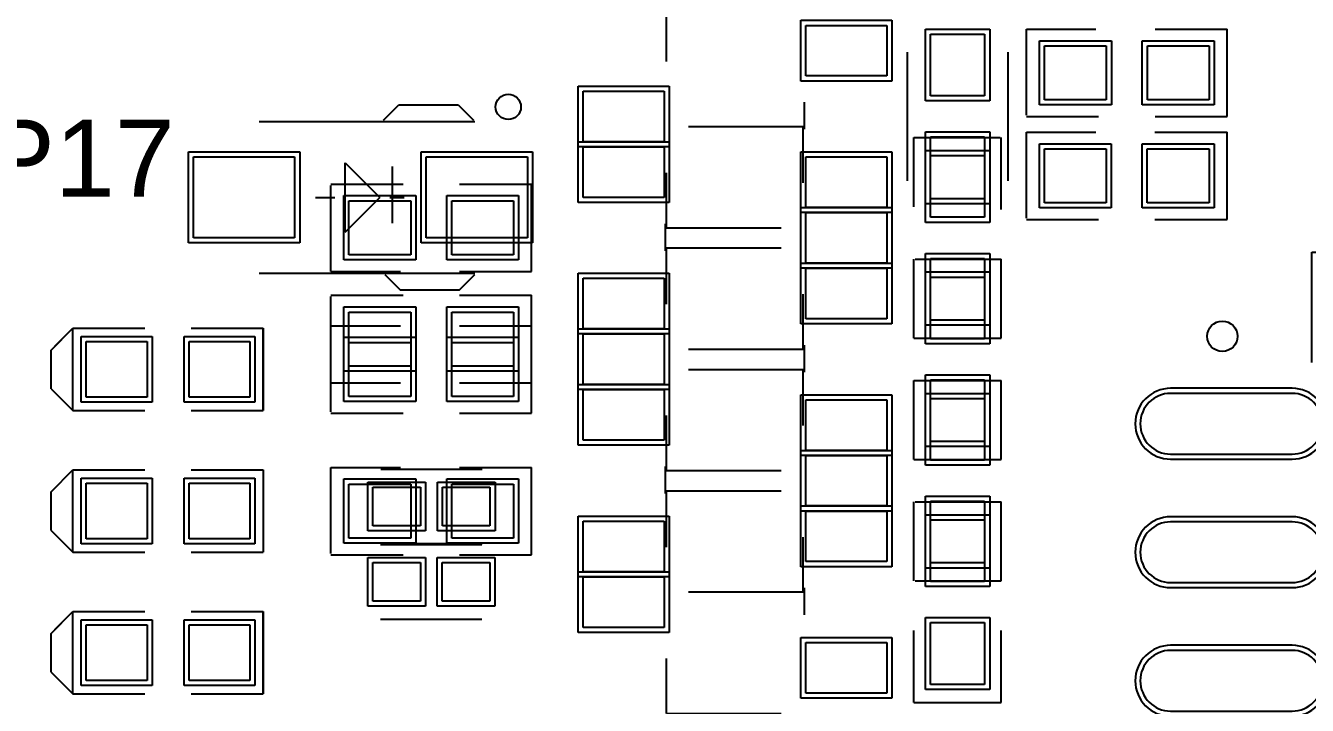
# Model space of a CAD drawing. Header units: inches. Extents: x -5 to 125, y -8 to 83.
# Drawn here: x 12.29 to 24.96, y 61.61 to 68.32 of the extents above; entities that cross this region are included whole.
import ezdxf

# ---------------------------------------------------------------- set-up
doc = ezdxf.new("R2010")
doc.units = ezdxf.units.IN
for name, color, linetype in [('Bottom Overlay', 54, 'Continuous'), ('Bottom Paste', 16, 'Continuous'), ('Bottom Solder', 6, 'Continuous'), ('Top Overlay', 2, 'Continuous'), ('Top Paste', 8, 'Continuous'), ('Top Solder', 216, 'Continuous')]:
    doc.layers.add(name, color=color, linetype=linetype)
doc.styles.add('Arial', font='', dxfattribs={"height": 0.2})
doc.styles.get('Arial').set_extended_font_data('Arial')

# ---------------------------------------------------------------- blocks, each defined once
blk = doc.blocks.new('SOT323_59')
at = {"layer": 'Top Overlay'}
for p, q in [((0.127, 0.686), (-0.14, 0.686)), ((-1.1, 0), (-1.1, 0.457)), ((1.1, 0), (1.1, 0.457)), ((-1.1, -0.675), (-1.1, 0)), ((1.1, -0.675), (1.1, 0)), ((-0.544, -0.675), (-1.1, -0.675)), ((1.1, -0.675), (0.557, -0.675))]:
    blk.add_line(p, q, dxfattribs=at)
at = {"layer": 'Top Paste'}
for p, q in [((-0.9, 0.7), (-0.9, 1.5)), ((-0.9, 1.5), (-0.4, 1.5)), ((-0.4, 1.5), (-0.4, 0.7)), ((0.4, 0.7), (0.4, 1.5)), ((0.4, 1.5), (0.9, 1.5)), ((0.9, 1.5), (0.9, 0.7)), ((-0.4, 0.7), (-0.9, 0.7)), ((0.9, 0.7), (0.4, 0.7)), ((-0.25, -1.5), (-0.25, -0.7)), ((-0.25, -0.7), (0.25, -0.7)), ((0.25, -0.7), (0.25, -1.5)), ((0.25, -1.5), (-0.25, -1.5))]:
    blk.add_line(p, q, dxfattribs=at)
at = {"layer": 'Top Solder'}
for p, q in [((-0.95, 0.65), (-0.95, 1.55)), ((-0.95, 1.55), (-0.35, 1.55)), ((-0.35, 1.55), (-0.35, 0.65)), ((0.35, 0.65), (0.35, 1.55)), ((0.35, 1.55), (0.95, 1.55)), ((0.95, 1.55), (0.95, 0.65)), ((-0.35, 0.65), (-0.95, 0.65)), ((0.95, 0.65), (0.35, 0.65)), ((-0.3, -1.55), (-0.3, -0.65)), ((-0.3, -0.65), (0.3, -0.65)), ((0.3, -0.65), (0.3, -1.55)), ((0.3, -1.55), (-0.3, -1.55))]:
    blk.add_line(p, q, dxfattribs=at)
blk = doc.blocks.new('SOP8_1_27_7_2_4__2_65_96')
at = {"layer": 'Top Overlay'}
for p, q in [((-2, 2.51), (-2, 3.6)), ((-2, 3.6), (-0.66, 3.6)), ((0.61, 3.6), (2, 3.6)), ((2, 2.51), (2, 3.6)), ((-2, -3.6), (-2, -2.501)), ((2, -3.6), (2, -2.483)), ((-2, -3.6), (2, -3.6))]:
    blk.add_line(p, q, dxfattribs=at)
blk.add_circle((-2.883, 2.769), 0.15, dxfattribs=at)
blk.add_arc((-0.025, 3.6), 0.635, 180, 0, dxfattribs=at)
at = {"layer": 'Top Paste'}
for p, q in [((-2.194, 2.205), (-3.394, 2.205)), ((3.394, 2.205), (2.194, 2.205)), ((-3.394, 1.605), (-2.194, 1.605)), ((2.194, 1.605), (3.394, 1.605)), ((-2.194, 0.935), (-3.394, 0.935)), ((3.394, 0.935), (2.194, 0.935)), ((-3.394, 0.335), (-2.194, 0.335)), ((2.194, 0.335), (3.394, 0.335)), ((-2.194, -0.335), (-3.394, -0.335)), ((3.394, -0.335), (2.194, -0.335)), ((-3.394, -0.935), (-2.194, -0.935)), ((2.194, -0.935), (3.394, -0.935)), ((-2.194, -1.605), (-3.394, -1.605)), ((3.394, -1.605), (2.194, -1.605)), ((-3.394, -2.205), (-2.194, -2.205)), ((2.194, -2.205), (3.394, -2.205))]:
    blk.add_line(p, q, dxfattribs=at)
for centre, start, end in [((-3.394, 1.905), 90, 270), ((-2.194, 1.905), 270, 90), ((2.194, 1.905), 90, 270), ((3.394, 1.905), 270, 90), ((-3.394, 0.635), 90, 270), ((-2.194, 0.635), 270, 90), ((2.194, 0.635), 90, 270), ((3.394, 0.635), 270, 90), ((-3.394, -0.635), 90, 270), ((-2.194, -0.635), 270, 90), ((2.194, -0.635), 90, 270), ((3.394, -0.635), 270, 90), ((-3.394, -1.905), 90, 270), ((-2.194, -1.905), 270, 90), ((2.194, -1.905), 90, 270), ((3.394, -1.905), 270, 90)]:
    blk.add_arc(centre, 0.3, start, end, dxfattribs=at)
at = {"layer": 'Top Solder'}
for p, q in [((-2.194, 2.255), (-3.394, 2.255)), ((3.394, 2.255), (2.194, 2.255)), ((-3.394, 1.555), (-2.194, 1.555)), ((2.194, 1.555), (3.394, 1.555)), ((-2.194, 0.985), (-3.394, 0.985)), ((3.394, 0.985), (2.194, 0.985)), ((-3.394, 0.285), (-2.194, 0.285)), ((2.194, 0.285), (3.394, 0.285)), ((-2.194, -0.285), (-3.394, -0.285)), ((3.394, -0.285), (2.194, -0.285)), ((-3.394, -0.985), (-2.194, -0.985)), ((2.194, -0.985), (3.394, -0.985)), ((-2.194, -1.555), (-3.394, -1.555)), ((3.394, -1.555), (2.194, -1.555)), ((-3.394, -2.255), (-2.194, -2.255)), ((2.194, -2.255), (3.394, -2.255))]:
    blk.add_line(p, q, dxfattribs=at)
for centre, start, end in [((-3.394, 1.905), 90, 270), ((-2.194, 1.905), 270, 90), ((2.194, 1.905), 90, 270), ((3.394, 1.905), 270, 90), ((-3.394, 0.635), 90, 270), ((-2.194, 0.635), 270, 90), ((2.194, 0.635), 90, 270), ((3.394, 0.635), 270, 90), ((-3.394, -0.635), 90, 270), ((-2.194, -0.635), 270, 90), ((2.194, -0.635), 90, 270), ((3.394, -0.635), 270, 90), ((-3.394, -1.905), 90, 270), ((-2.194, -1.905), 270, 90), ((2.194, -1.905), 90, 270), ((3.394, -1.905), 270, 90)]:
    blk.add_arc(centre, 0.35, start, end, dxfattribs=at)
blk = doc.blocks.new('0402R_B_161')
at = {"layer": 'Bottom Overlay'}
for p, q in [((-0.991, 0.432), (-0.991, -0.432)), ((-0.279, 0.432), (-0.991, 0.432)), ((0.991, 0.432), (0.305, 0.432)), ((0.991, 0.432), (0.991, -0.419)), ((-0.279, -0.432), (-0.991, -0.432)), ((0.991, -0.432), (0.279, -0.432))]:
    blk.add_line(p, q, dxfattribs=at)
at = {"layer": 'Bottom Paste'}
for p, q in [((-0.813, -0.267), (-0.813, 0.267)), ((-0.813, 0.267), (-0.203, 0.267)), ((-0.203, 0.267), (-0.203, -0.267)), ((0.203, -0.267), (0.203, 0.267)), ((0.203, 0.267), (0.813, 0.267)), ((0.813, 0.267), (0.813, -0.267)), ((-0.203, -0.267), (-0.813, -0.267)), ((0.813, -0.267), (0.203, -0.267))]:
    blk.add_line(p, q, dxfattribs=at)
at = {"layer": 'Bottom Solder'}
for p, q in [((-0.863, -0.317), (-0.863, 0.317)), ((-0.863, 0.317), (-0.153, 0.317)), ((-0.153, 0.317), (-0.153, -0.317)), ((0.153, -0.317), (0.153, 0.317)), ((0.153, 0.317), (0.863, 0.317)), ((0.863, 0.317), (0.863, -0.317)), ((-0.153, -0.317), (-0.863, -0.317)), ((0.863, -0.317), (0.153, -0.317))]:
    blk.add_line(p, q, dxfattribs=at)
blk = doc.blocks.new('0402R_B_162')
at = {"layer": 'Bottom Overlay'}
for p, q in [((-0.991, 0.432), (-0.991, -0.432)), ((-0.279, 0.432), (-0.991, 0.432)), ((0.991, 0.432), (0.305, 0.432)), ((0.991, 0.432), (0.991, -0.419)), ((-0.279, -0.432), (-0.991, -0.432)), ((0.991, -0.432), (0.279, -0.432))]:
    blk.add_line(p, q, dxfattribs=at)
at = {"layer": 'Bottom Paste'}
for p, q in [((-0.813, -0.267), (-0.813, 0.267)), ((-0.813, 0.267), (-0.203, 0.267)), ((-0.203, 0.267), (-0.203, -0.267)), ((0.203, -0.267), (0.203, 0.267)), ((0.203, 0.267), (0.813, 0.267)), ((0.813, 0.267), (0.813, -0.267)), ((-0.203, -0.267), (-0.813, -0.267)), ((0.813, -0.267), (0.203, -0.267))]:
    blk.add_line(p, q, dxfattribs=at)
at = {"layer": 'Bottom Solder'}
for p, q in [((-0.863, -0.317), (-0.863, 0.317)), ((-0.863, 0.317), (-0.153, 0.317)), ((-0.153, 0.317), (-0.153, -0.317)), ((0.153, -0.317), (0.153, 0.317)), ((0.153, 0.317), (0.863, 0.317)), ((0.863, 0.317), (0.863, -0.317)), ((-0.153, -0.317), (-0.863, -0.317)), ((0.863, -0.317), (0.153, -0.317))]:
    blk.add_line(p, q, dxfattribs=at)
blk = doc.blocks.new('0402R_B_163')
at = {"layer": 'Bottom Overlay'}
for p, q in [((-0.991, -0.432), (-0.991, 0.432)), ((-0.279, 0.432), (-0.991, 0.432)), ((0.991, 0.432), (0.305, 0.432)), ((0.991, -0.419), (0.991, 0.432)), ((-0.279, -0.432), (-0.991, -0.432)), ((0.991, -0.432), (0.279, -0.432))]:
    blk.add_line(p, q, dxfattribs=at)
at = {"layer": 'Bottom Paste'}
for p, q in [((-0.813, -0.267), (-0.813, 0.267)), ((-0.813, 0.267), (-0.203, 0.267)), ((-0.203, 0.267), (-0.203, -0.267)), ((0.203, -0.267), (0.203, 0.267)), ((0.203, 0.267), (0.813, 0.267)), ((0.813, 0.267), (0.813, -0.267)), ((-0.203, -0.267), (-0.813, -0.267)), ((0.813, -0.267), (0.203, -0.267))]:
    blk.add_line(p, q, dxfattribs=at)
at = {"layer": 'Bottom Solder'}
for p, q in [((-0.863, -0.317), (-0.863, 0.317)), ((-0.863, 0.317), (-0.153, 0.317)), ((-0.153, 0.317), (-0.153, -0.317)), ((0.153, -0.317), (0.153, 0.317)), ((0.153, 0.317), (0.863, 0.317)), ((0.863, 0.317), (0.863, -0.317)), ((-0.153, -0.317), (-0.863, -0.317)), ((0.863, -0.317), (0.153, -0.317))]:
    blk.add_line(p, q, dxfattribs=at)
blk = doc.blocks.new('0402R_B_164')
at = {"layer": 'Bottom Overlay'}
for p, q in [((-0.991, 0.432), (-0.991, -0.432)), ((-0.991, 0.432), (-0.279, 0.432)), ((0.305, 0.432), (0.991, 0.432)), ((0.991, 0.432), (0.991, -0.419)), ((-0.991, -0.432), (-0.279, -0.432)), ((0.279, -0.432), (0.991, -0.432))]:
    blk.add_line(p, q, dxfattribs=at)
at = {"layer": 'Bottom Paste'}
for p, q in [((-0.813, -0.267), (-0.813, 0.267)), ((-0.813, 0.267), (-0.203, 0.267)), ((-0.203, 0.267), (-0.203, -0.267)), ((0.203, -0.267), (0.203, 0.267)), ((0.203, 0.267), (0.813, 0.267)), ((0.813, 0.267), (0.813, -0.267)), ((-0.203, -0.267), (-0.813, -0.267)), ((0.813, -0.267), (0.203, -0.267))]:
    blk.add_line(p, q, dxfattribs=at)
at = {"layer": 'Bottom Solder'}
for p, q in [((-0.863, -0.317), (-0.863, 0.317)), ((-0.863, 0.317), (-0.153, 0.317)), ((-0.153, 0.317), (-0.153, -0.317)), ((0.153, -0.317), (0.153, 0.317)), ((0.153, 0.317), (0.863, 0.317)), ((0.863, 0.317), (0.863, -0.317)), ((-0.153, -0.317), (-0.863, -0.317)), ((0.863, -0.317), (0.153, -0.317))]:
    blk.add_line(p, q, dxfattribs=at)
blk = doc.blocks.new('0402R_165')
at = {"layer": 'Top Overlay'}
for p, q in [((-0.991, 0.432), (-0.991, -0.432)), ((-0.991, 0.432), (-0.279, 0.432)), ((0.279, 0.432), (0.991, 0.432)), ((0.991, 0.419), (0.991, -0.432)), ((-0.991, -0.432), (-0.279, -0.432)), ((0.305, -0.432), (0.991, -0.432))]:
    blk.add_line(p, q, dxfattribs=at)
at = {"layer": 'Top Paste'}
for p, q in [((-0.813, -0.267), (-0.813, 0.267)), ((-0.813, 0.267), (-0.203, 0.267)), ((-0.203, 0.267), (-0.203, -0.267)), ((0.203, -0.267), (0.203, 0.267)), ((0.203, 0.267), (0.813, 0.267)), ((0.813, 0.267), (0.813, -0.267)), ((-0.203, -0.267), (-0.813, -0.267)), ((0.813, -0.267), (0.203, -0.267))]:
    blk.add_line(p, q, dxfattribs=at)
at = {"layer": 'Top Solder'}
for p, q in [((-0.863, -0.317), (-0.863, 0.317)), ((-0.863, 0.317), (-0.153, 0.317)), ((-0.153, 0.317), (-0.153, -0.317)), ((0.153, -0.317), (0.153, 0.317)), ((0.153, 0.317), (0.863, 0.317)), ((0.863, 0.317), (0.863, -0.317)), ((-0.153, -0.317), (-0.863, -0.317)), ((0.863, -0.317), (0.153, -0.317))]:
    blk.add_line(p, q, dxfattribs=at)
blk = doc.blocks.new('0402R_174')
at = {"layer": 'Top Overlay'}
for p, q in [((-0.991, 0.432), (-0.991, -0.432)), ((-0.279, 0.432), (-0.991, 0.432)), ((0.991, 0.432), (0.279, 0.432)), ((0.991, 0.419), (0.991, -0.432)), ((-0.279, -0.432), (-0.991, -0.432)), ((0.991, -0.432), (0.305, -0.432))]:
    blk.add_line(p, q, dxfattribs=at)
at = {"layer": 'Top Paste'}
for p, q in [((-0.813, -0.267), (-0.813, 0.267)), ((-0.813, 0.267), (-0.203, 0.267)), ((-0.203, 0.267), (-0.203, -0.267)), ((0.203, -0.267), (0.203, 0.267)), ((0.203, 0.267), (0.813, 0.267)), ((0.813, 0.267), (0.813, -0.267)), ((-0.203, -0.267), (-0.813, -0.267)), ((0.813, -0.267), (0.203, -0.267))]:
    blk.add_line(p, q, dxfattribs=at)
at = {"layer": 'Top Solder'}
for p, q in [((-0.863, -0.317), (-0.863, 0.317)), ((-0.863, 0.317), (-0.153, 0.317)), ((-0.153, 0.317), (-0.153, -0.317)), ((0.153, -0.317), (0.153, 0.317)), ((0.153, 0.317), (0.863, 0.317)), ((0.863, 0.317), (0.863, -0.317)), ((-0.153, -0.317), (-0.863, -0.317)), ((0.863, -0.317), (0.153, -0.317))]:
    blk.add_line(p, q, dxfattribs=at)
blk = doc.blocks.new('0402R_175')
at = {"layer": 'Top Overlay'}
for p, q in [((-0.991, 0.432), (-0.991, -0.432)), ((-0.279, 0.432), (-0.991, 0.432)), ((0.991, 0.432), (0.279, 0.432)), ((0.991, 0.419), (0.991, -0.432)), ((-0.279, -0.432), (-0.991, -0.432)), ((0.991, -0.432), (0.305, -0.432))]:
    blk.add_line(p, q, dxfattribs=at)
at = {"layer": 'Top Paste'}
for p, q in [((-0.813, -0.267), (-0.813, 0.267)), ((-0.813, 0.267), (-0.203, 0.267)), ((-0.203, 0.267), (-0.203, -0.267)), ((0.203, -0.267), (0.203, 0.267)), ((0.203, 0.267), (0.813, 0.267)), ((0.813, 0.267), (0.813, -0.267)), ((-0.203, -0.267), (-0.813, -0.267)), ((0.813, -0.267), (0.203, -0.267))]:
    blk.add_line(p, q, dxfattribs=at)
at = {"layer": 'Top Solder'}
for p, q in [((-0.863, -0.317), (-0.863, 0.317)), ((-0.863, 0.317), (-0.153, 0.317)), ((-0.153, 0.317), (-0.153, -0.317)), ((0.153, -0.317), (0.153, 0.317)), ((0.153, 0.317), (0.863, 0.317)), ((0.863, 0.317), (0.863, -0.317)), ((-0.153, -0.317), (-0.863, -0.317)), ((0.863, -0.317), (0.153, -0.317))]:
    blk.add_line(p, q, dxfattribs=at)
blk = doc.blocks.new('0402R_176')
at = {"layer": 'Top Overlay'}
for p, q in [((-0.991, 0.432), (-0.991, -0.432)), ((-0.279, 0.432), (-0.991, 0.432)), ((0.991, 0.432), (0.279, 0.432)), ((0.991, 0.419), (0.991, -0.432)), ((-0.279, -0.432), (-0.991, -0.432)), ((0.991, -0.432), (0.305, -0.432))]:
    blk.add_line(p, q, dxfattribs=at)
at = {"layer": 'Top Paste'}
for p, q in [((-0.813, -0.267), (-0.813, 0.267)), ((-0.813, 0.267), (-0.203, 0.267)), ((-0.203, 0.267), (-0.203, -0.267)), ((0.203, -0.267), (0.203, 0.267)), ((0.203, 0.267), (0.813, 0.267)), ((0.813, 0.267), (0.813, -0.267)), ((-0.203, -0.267), (-0.813, -0.267)), ((0.813, -0.267), (0.203, -0.267))]:
    blk.add_line(p, q, dxfattribs=at)
at = {"layer": 'Top Solder'}
for p, q in [((-0.863, -0.317), (-0.863, 0.317)), ((-0.863, 0.317), (-0.153, 0.317)), ((-0.153, 0.317), (-0.153, -0.317)), ((0.153, -0.317), (0.153, 0.317)), ((0.153, 0.317), (0.863, 0.317)), ((0.863, 0.317), (0.863, -0.317)), ((-0.153, -0.317), (-0.863, -0.317)), ((0.863, -0.317), (0.153, -0.317))]:
    blk.add_line(p, q, dxfattribs=at)
blk = doc.blocks.new('0402R_177')
at = {"layer": 'Top Overlay'}
for p, q in [((-0.991, 0.432), (-0.991, -0.432)), ((-0.279, 0.432), (-0.991, 0.432)), ((0.991, 0.432), (0.279, 0.432)), ((0.991, 0.419), (0.991, -0.432)), ((-0.279, -0.432), (-0.991, -0.432)), ((0.991, -0.432), (0.305, -0.432))]:
    blk.add_line(p, q, dxfattribs=at)
at = {"layer": 'Top Paste'}
for p, q in [((-0.813, -0.267), (-0.813, 0.267)), ((-0.813, 0.267), (-0.203, 0.267)), ((-0.203, 0.267), (-0.203, -0.267)), ((0.203, -0.267), (0.203, 0.267)), ((0.203, 0.267), (0.813, 0.267)), ((0.813, 0.267), (0.813, -0.267)), ((-0.203, -0.267), (-0.813, -0.267)), ((0.813, -0.267), (0.203, -0.267))]:
    blk.add_line(p, q, dxfattribs=at)
at = {"layer": 'Top Solder'}
for p, q in [((-0.863, -0.317), (-0.863, 0.317)), ((-0.863, 0.317), (-0.153, 0.317)), ((-0.153, 0.317), (-0.153, -0.317)), ((0.153, -0.317), (0.153, 0.317)), ((0.153, 0.317), (0.863, 0.317)), ((0.863, 0.317), (0.863, -0.317)), ((-0.153, -0.317), (-0.863, -0.317)), ((0.863, -0.317), (0.153, -0.317))]:
    blk.add_line(p, q, dxfattribs=at)
blk = doc.blocks.new('0402R_178')
at = {"layer": 'Top Overlay'}
for p, q in [((-0.991, 0.432), (-0.991, -0.432)), ((-0.991, 0.432), (-0.279, 0.432)), ((0.279, 0.432), (0.991, 0.432)), ((0.991, 0.419), (0.991, -0.432)), ((-0.991, -0.432), (-0.279, -0.432)), ((0.305, -0.432), (0.991, -0.432))]:
    blk.add_line(p, q, dxfattribs=at)
at = {"layer": 'Top Paste'}
for p, q in [((-0.813, -0.267), (-0.813, 0.267)), ((-0.813, 0.267), (-0.203, 0.267)), ((-0.203, 0.267), (-0.203, -0.267)), ((0.203, -0.267), (0.203, 0.267)), ((0.203, 0.267), (0.813, 0.267)), ((0.813, 0.267), (0.813, -0.267)), ((-0.203, -0.267), (-0.813, -0.267)), ((0.813, -0.267), (0.203, -0.267))]:
    blk.add_line(p, q, dxfattribs=at)
at = {"layer": 'Top Solder'}
for p, q in [((-0.863, -0.317), (-0.863, 0.317)), ((-0.863, 0.317), (-0.153, 0.317)), ((-0.153, 0.317), (-0.153, -0.317)), ((0.153, -0.317), (0.153, 0.317)), ((0.153, 0.317), (0.863, 0.317)), ((0.863, 0.317), (0.863, -0.317)), ((-0.153, -0.317), (-0.863, -0.317)), ((0.863, -0.317), (0.153, -0.317))]:
    blk.add_line(p, q, dxfattribs=at)
blk = doc.blocks.new('SOT323_B_256')
at = {"layer": 'Bottom Overlay'}
for p, q in [((-0.544, 0.675), (-1.1, 0.675)), ((-1.1, 0), (-1.1, 0.675)), ((1.1, 0.675), (0.557, 0.675)), ((1.1, 0), (1.1, 0.675)), ((-1.1, -0.457), (-1.1, 0)), ((1.1, -0.457), (1.1, 0)), ((0.127, -0.686), (-0.14, -0.686))]:
    blk.add_line(p, q, dxfattribs=at)
at = {"layer": 'Bottom Paste'}
for p, q in [((-0.25, 0.7), (-0.25, 1.5)), ((-0.25, 1.5), (0.25, 1.5)), ((0.25, 1.5), (0.25, 0.7)), ((0.25, 0.7), (-0.25, 0.7)), ((-0.9, -1.5), (-0.9, -0.7)), ((-0.9, -0.7), (-0.4, -0.7)), ((-0.4, -0.7), (-0.4, -1.5)), ((0.4, -1.5), (0.4, -0.7)), ((0.4, -0.7), (0.9, -0.7)), ((0.9, -0.7), (0.9, -1.5)), ((-0.4, -1.5), (-0.9, -1.5)), ((0.9, -1.5), (0.4, -1.5))]:
    blk.add_line(p, q, dxfattribs=at)
at = {"layer": 'Bottom Solder'}
for p, q in [((-0.3, 0.65), (-0.3, 1.55)), ((-0.3, 1.55), (0.3, 1.55)), ((0.3, 1.55), (0.3, 0.65)), ((0.3, 0.65), (-0.3, 0.65)), ((-0.95, -1.55), (-0.95, -0.65)), ((-0.95, -0.65), (-0.35, -0.65)), ((-0.35, -0.65), (-0.35, -1.55)), ((0.35, -1.55), (0.35, -0.65)), ((0.35, -0.65), (0.95, -0.65)), ((0.95, -0.65), (0.95, -1.55)), ((-0.35, -1.55), (-0.95, -1.55)), ((0.95, -1.55), (0.35, -1.55))]:
    blk.add_line(p, q, dxfattribs=at)
blk = doc.blocks.new('SOT323_B_257')
at = {"layer": 'Bottom Overlay'}
for p, q in [((-0.544, 0.675), (-1.1, 0.675)), ((-1.1, 0), (-1.1, 0.675)), ((1.1, 0.675), (0.557, 0.675)), ((1.1, 0), (1.1, 0.675)), ((-1.1, -0.457), (-1.1, 0)), ((1.1, -0.457), (1.1, 0)), ((0.127, -0.686), (-0.14, -0.686))]:
    blk.add_line(p, q, dxfattribs=at)
at = {"layer": 'Bottom Paste'}
for p, q in [((-0.25, 0.7), (-0.25, 1.5)), ((-0.25, 1.5), (0.25, 1.5)), ((0.25, 1.5), (0.25, 0.7)), ((0.25, 0.7), (-0.25, 0.7)), ((-0.9, -1.5), (-0.9, -0.7)), ((-0.9, -0.7), (-0.4, -0.7)), ((-0.4, -0.7), (-0.4, -1.5)), ((0.4, -1.5), (0.4, -0.7)), ((0.4, -0.7), (0.9, -0.7)), ((0.9, -0.7), (0.9, -1.5)), ((-0.4, -1.5), (-0.9, -1.5)), ((0.9, -1.5), (0.4, -1.5))]:
    blk.add_line(p, q, dxfattribs=at)
at = {"layer": 'Bottom Solder'}
for p, q in [((-0.3, 0.65), (-0.3, 1.55)), ((-0.3, 1.55), (0.3, 1.55)), ((0.3, 1.55), (0.3, 0.65)), ((0.3, 0.65), (-0.3, 0.65)), ((-0.95, -1.55), (-0.95, -0.65)), ((-0.95, -0.65), (-0.35, -0.65)), ((-0.35, -0.65), (-0.35, -1.55)), ((0.35, -1.55), (0.35, -0.65)), ((0.35, -0.65), (0.95, -0.65)), ((0.95, -0.65), (0.95, -1.55)), ((-0.35, -1.55), (-0.95, -1.55)), ((0.95, -1.55), (0.35, -1.55))]:
    blk.add_line(p, q, dxfattribs=at)
blk = doc.blocks.new('SOT323_262')
at = {"layer": 'Top Overlay'}
for p, q in [((0.127, 0.686), (-0.14, 0.686)), ((-1.1, 0), (-1.1, 0.457)), ((1.1, 0), (1.1, 0.457)), ((-1.1, -0.675), (-1.1, 0)), ((1.1, -0.675), (1.1, 0)), ((-0.544, -0.675), (-1.1, -0.675)), ((1.1, -0.675), (0.557, -0.675))]:
    blk.add_line(p, q, dxfattribs=at)
at = {"layer": 'Top Paste'}
for p, q in [((-0.9, 0.7), (-0.9, 1.5)), ((-0.9, 1.5), (-0.4, 1.5)), ((-0.4, 1.5), (-0.4, 0.7)), ((0.4, 0.7), (0.4, 1.5)), ((0.4, 1.5), (0.9, 1.5)), ((0.9, 1.5), (0.9, 0.7)), ((-0.4, 0.7), (-0.9, 0.7)), ((0.9, 0.7), (0.4, 0.7)), ((-0.25, -1.5), (-0.25, -0.7)), ((-0.25, -0.7), (0.25, -0.7)), ((0.25, -0.7), (0.25, -1.5)), ((0.25, -1.5), (-0.25, -1.5))]:
    blk.add_line(p, q, dxfattribs=at)
at = {"layer": 'Top Solder'}
for p, q in [((-0.95, 0.65), (-0.95, 1.55)), ((-0.95, 1.55), (-0.35, 1.55)), ((-0.35, 1.55), (-0.35, 0.65)), ((0.35, 0.65), (0.35, 1.55)), ((0.35, 1.55), (0.95, 1.55)), ((0.95, 1.55), (0.95, 0.65)), ((-0.35, 0.65), (-0.95, 0.65)), ((0.95, 0.65), (0.35, 0.65)), ((-0.3, -1.55), (-0.3, -0.65)), ((-0.3, -0.65), (0.3, -0.65)), ((0.3, -0.65), (0.3, -1.55)), ((0.3, -1.55), (-0.3, -1.55))]:
    blk.add_line(p, q, dxfattribs=at)
blk = doc.blocks.new('SOT323_263')
at = {"layer": 'Top Overlay'}
for p, q in [((0.127, 0.686), (-0.14, 0.686)), ((-1.1, 0), (-1.1, 0.457)), ((1.1, 0), (1.1, 0.457)), ((-1.1, -0.675), (-1.1, 0)), ((1.1, -0.675), (1.1, 0)), ((-0.544, -0.675), (-1.1, -0.675)), ((1.1, -0.675), (0.557, -0.675))]:
    blk.add_line(p, q, dxfattribs=at)
at = {"layer": 'Top Paste'}
for p, q in [((-0.9, 0.7), (-0.9, 1.5)), ((-0.9, 1.5), (-0.4, 1.5)), ((-0.4, 1.5), (-0.4, 0.7)), ((0.4, 0.7), (0.4, 1.5)), ((0.4, 1.5), (0.9, 1.5)), ((0.9, 1.5), (0.9, 0.7)), ((-0.4, 0.7), (-0.9, 0.7)), ((0.9, 0.7), (0.4, 0.7)), ((-0.25, -1.5), (-0.25, -0.7)), ((-0.25, -0.7), (0.25, -0.7)), ((0.25, -0.7), (0.25, -1.5)), ((0.25, -1.5), (-0.25, -1.5))]:
    blk.add_line(p, q, dxfattribs=at)
at = {"layer": 'Top Solder'}
for p, q in [((-0.95, 0.65), (-0.95, 1.55)), ((-0.95, 1.55), (-0.35, 1.55)), ((-0.35, 1.55), (-0.35, 0.65)), ((0.35, 0.65), (0.35, 1.55)), ((0.35, 1.55), (0.95, 1.55)), ((0.95, 1.55), (0.95, 0.65)), ((-0.35, 0.65), (-0.95, 0.65)), ((0.95, 0.65), (0.35, 0.65)), ((-0.3, -1.55), (-0.3, -0.65)), ((-0.3, -0.65), (0.3, -0.65)), ((0.3, -0.65), (0.3, -1.55)), ((0.3, -1.55), (-0.3, -1.55))]:
    blk.add_line(p, q, dxfattribs=at)
blk = doc.blocks.new('0402TVS_ESD5341N_323')
at = {"layer": 'Top Overlay'}
for p, q in [((-1.156, 0.191), (-0.94, 0.406)), ((-0.94, 0.406), (-0.94, 0.406)), ((-0.94, 0.406), (-0.229, 0.406)), ((-0.94, -0.406), (-0.94, 0.406)), ((0.229, 0.406), (0.94, 0.406)), ((0.94, 0.406), (0.94, -0.406)), ((-1.156, -0.191), (-1.156, 0.191)), ((-1.156, -0.191), (-0.94, -0.406)), ((-1.118, -0.229), (-0.94, -0.406)), ((-0.94, -0.406), (-0.229, -0.406)), ((0.229, -0.406), (0.94, -0.406))]:
    blk.add_line(p, q, dxfattribs=at)
at = {"layer": 'Top Paste'}
for p, q in [((-0.808, -0.275), (-0.808, 0.275)), ((-0.808, 0.275), (-0.208, 0.275)), ((-0.208, 0.275), (-0.208, -0.275)), ((0.208, -0.275), (0.208, 0.275)), ((0.208, 0.275), (0.808, 0.275)), ((0.808, 0.275), (0.808, -0.275)), ((-0.208, -0.275), (-0.808, -0.275)), ((0.808, -0.275), (0.208, -0.275))]:
    blk.add_line(p, q, dxfattribs=at)
at = {"layer": 'Top Solder'}
for p, q in [((-0.858, -0.325), (-0.858, 0.325)), ((-0.858, 0.325), (-0.158, 0.325)), ((-0.158, 0.325), (-0.158, -0.325)), ((0.158, -0.325), (0.158, 0.325)), ((0.158, 0.325), (0.858, 0.325)), ((0.858, 0.325), (0.858, -0.325)), ((-0.158, -0.325), (-0.858, -0.325)), ((0.858, -0.325), (0.158, -0.325))]:
    blk.add_line(p, q, dxfattribs=at)
blk = doc.blocks.new('0402TVS_ESD5341N_324')
at = {"layer": 'Top Overlay'}
for p, q in [((-1.156, 0.191), (-0.94, 0.406)), ((-0.94, 0.406), (-0.94, 0.406)), ((-0.94, 0.406), (-0.229, 0.406)), ((-0.94, -0.406), (-0.94, 0.406)), ((0.229, 0.406), (0.94, 0.406)), ((0.94, 0.406), (0.94, -0.406)), ((-1.156, -0.191), (-1.156, 0.191)), ((-1.156, -0.191), (-0.94, -0.406)), ((-1.118, -0.229), (-0.94, -0.406)), ((-0.94, -0.406), (-0.229, -0.406)), ((0.229, -0.406), (0.94, -0.406))]:
    blk.add_line(p, q, dxfattribs=at)
at = {"layer": 'Top Paste'}
for p, q in [((-0.808, -0.275), (-0.808, 0.275)), ((-0.808, 0.275), (-0.208, 0.275)), ((-0.208, 0.275), (-0.208, -0.275)), ((0.208, -0.275), (0.208, 0.275)), ((0.208, 0.275), (0.808, 0.275)), ((0.808, 0.275), (0.808, -0.275)), ((-0.208, -0.275), (-0.808, -0.275)), ((0.808, -0.275), (0.208, -0.275))]:
    blk.add_line(p, q, dxfattribs=at)
at = {"layer": 'Top Solder'}
for p, q in [((-0.858, -0.325), (-0.858, 0.325)), ((-0.858, 0.325), (-0.158, 0.325)), ((-0.158, 0.325), (-0.158, -0.325)), ((0.158, -0.325), (0.158, 0.325)), ((0.158, 0.325), (0.858, 0.325)), ((0.858, 0.325), (0.858, -0.325)), ((-0.158, -0.325), (-0.858, -0.325)), ((0.858, -0.325), (0.158, -0.325))]:
    blk.add_line(p, q, dxfattribs=at)
blk = doc.blocks.new('0402TVS_ESD5341N_326')
at = {"layer": 'Top Overlay'}
for p, q in [((-1.156, 0.191), (-0.94, 0.406)), ((-0.94, 0.406), (-0.94, 0.406)), ((-0.94, 0.406), (-0.229, 0.406)), ((-0.94, -0.406), (-0.94, 0.406)), ((0.229, 0.406), (0.94, 0.406)), ((0.94, 0.406), (0.94, -0.406)), ((-1.156, -0.191), (-1.156, 0.191)), ((-1.156, -0.191), (-0.94, -0.406)), ((-1.118, -0.229), (-0.94, -0.406)), ((-0.94, -0.406), (-0.229, -0.406)), ((0.229, -0.406), (0.94, -0.406))]:
    blk.add_line(p, q, dxfattribs=at)
at = {"layer": 'Top Paste'}
for p, q in [((-0.808, -0.275), (-0.808, 0.275)), ((-0.808, 0.275), (-0.208, 0.275)), ((-0.208, 0.275), (-0.208, -0.275)), ((0.208, -0.275), (0.208, 0.275)), ((0.208, 0.275), (0.808, 0.275)), ((0.808, 0.275), (0.808, -0.275)), ((-0.208, -0.275), (-0.808, -0.275)), ((0.808, -0.275), (0.208, -0.275))]:
    blk.add_line(p, q, dxfattribs=at)
at = {"layer": 'Top Solder'}
for p, q in [((-0.858, -0.325), (-0.858, 0.325)), ((-0.858, 0.325), (-0.158, 0.325)), ((-0.158, 0.325), (-0.158, -0.325)), ((0.158, -0.325), (0.158, 0.325)), ((0.158, 0.325), (0.858, 0.325)), ((0.858, 0.325), (0.858, -0.325)), ((-0.158, -0.325), (-0.858, -0.325)), ((0.858, -0.325), (0.158, -0.325))]:
    blk.add_line(p, q, dxfattribs=at)
blk = doc.blocks.new('0402TVS_ESD5341N_B_327')
at = {"layer": 'Bottom Overlay'}
for p, q in [((-1.156, 0.191), (-0.94, 0.406)), ((-1.118, 0.229), (-0.94, 0.406)), ((-0.94, 0.406), (-0.229, 0.406)), ((-0.94, -0.406), (-0.94, 0.406)), ((0.229, 0.406), (0.94, 0.406)), ((0.94, -0.406), (0.94, 0.406)), ((-1.156, -0.191), (-1.156, 0.191)), ((-1.156, -0.191), (-0.94, -0.406)), ((-0.94, -0.406), (-0.94, -0.406)), ((-0.94, -0.406), (-0.229, -0.406)), ((0.229, -0.406), (0.94, -0.406))]:
    blk.add_line(p, q, dxfattribs=at)
at = {"layer": 'Bottom Paste'}
for p, q in [((-0.808, -0.275), (-0.808, 0.275)), ((-0.808, 0.275), (-0.208, 0.275)), ((-0.208, 0.275), (-0.208, -0.275)), ((0.208, -0.275), (0.208, 0.275)), ((0.208, 0.275), (0.808, 0.275)), ((0.808, 0.275), (0.808, -0.275)), ((-0.208, -0.275), (-0.808, -0.275)), ((0.808, -0.275), (0.208, -0.275))]:
    blk.add_line(p, q, dxfattribs=at)
at = {"layer": 'Bottom Solder'}
for p, q in [((-0.858, -0.325), (-0.858, 0.325)), ((-0.858, 0.325), (-0.158, 0.325)), ((-0.158, 0.325), (-0.158, -0.325)), ((0.158, -0.325), (0.158, 0.325)), ((0.158, 0.325), (0.858, 0.325)), ((0.858, 0.325), (0.858, -0.325)), ((-0.158, -0.325), (-0.858, -0.325)), ((0.858, -0.325), (0.158, -0.325))]:
    blk.add_line(p, q, dxfattribs=at)
blk = doc.blocks.new('0402TVS_ESD5341N_B_328')
at = {"layer": 'Bottom Overlay'}
for p, q in [((-1.156, 0.191), (-0.94, 0.406)), ((-1.118, 0.229), (-0.94, 0.406)), ((-0.94, 0.406), (-0.229, 0.406)), ((-0.94, -0.406), (-0.94, 0.406)), ((0.229, 0.406), (0.94, 0.406)), ((0.94, -0.406), (0.94, 0.406)), ((-1.156, -0.191), (-1.156, 0.191)), ((-1.156, -0.191), (-0.94, -0.406)), ((-0.94, -0.406), (-0.94, -0.406)), ((-0.94, -0.406), (-0.229, -0.406)), ((0.229, -0.406), (0.94, -0.406))]:
    blk.add_line(p, q, dxfattribs=at)
at = {"layer": 'Bottom Paste'}
for p, q in [((-0.808, -0.275), (-0.808, 0.275)), ((-0.808, 0.275), (-0.208, 0.275)), ((-0.208, 0.275), (-0.208, -0.275)), ((0.208, -0.275), (0.208, 0.275)), ((0.208, 0.275), (0.808, 0.275)), ((0.808, 0.275), (0.808, -0.275)), ((-0.208, -0.275), (-0.808, -0.275)), ((0.808, -0.275), (0.208, -0.275))]:
    blk.add_line(p, q, dxfattribs=at)
at = {"layer": 'Bottom Solder'}
for p, q in [((-0.858, -0.325), (-0.858, 0.325)), ((-0.858, 0.325), (-0.158, 0.325)), ((-0.158, 0.325), (-0.158, -0.325)), ((0.158, -0.325), (0.158, 0.325)), ((0.158, 0.325), (0.858, 0.325)), ((0.858, 0.325), (0.858, -0.325)), ((-0.158, -0.325), (-0.858, -0.325)), ((0.858, -0.325), (0.158, -0.325))]:
    blk.add_line(p, q, dxfattribs=at)
blk = doc.blocks.new('SOD_323_338')
at = {"layer": 'Top Overlay'}
for p, q in [((0.229, 0.762), (0.381, 0.914)), ((0.381, 0.914), (0.965, 0.914)), ((0.965, 0.914), (1.118, 0.762)), ((-1, 0.75), (1.13, 0.75)), ((-0.152, 0.343), (0.191, 0)), ((-0.152, -0.343), (-0.152, 0.343)), ((0.318, -0.254), (0.318, 0.305)), ((-0.445, 0), (-0.254, 0)), ((-0.152, -0.343), (0.191, 0)), ((0.292, 0), (0.432, 0)), ((-1, -0.75), (1.13, -0.75)), ((0.241, -0.762), (0.394, -0.914)), ((0.978, -0.914), (1.13, -0.762)), ((0.394, -0.914), (0.978, -0.914))]:
    blk.add_line(p, q, dxfattribs=at)
blk.add_circle((1.461, 0.894), 0.125, dxfattribs=at)
at = {"layer": 'Top Paste'}
for p, q in [((-1.65, -0.4), (-1.65, 0.4)), ((-1.65, 0.4), (-0.65, 0.4)), ((-0.65, 0.4), (-0.65, -0.4)), ((0.65, -0.4), (0.65, 0.4)), ((0.65, 0.4), (1.65, 0.4)), ((1.65, 0.4), (1.65, -0.4)), ((-0.65, -0.4), (-1.65, -0.4)), ((1.65, -0.4), (0.65, -0.4))]:
    blk.add_line(p, q, dxfattribs=at)
at = {"layer": 'Top Solder'}
for p, q in [((-1.7, -0.45), (-1.7, 0.45)), ((-1.7, 0.45), (-0.6, 0.45)), ((-0.6, 0.45), (-0.6, -0.45)), ((0.6, -0.45), (0.6, 0.45)), ((0.6, 0.45), (1.7, 0.45)), ((1.7, 0.45), (1.7, -0.45)), ((-0.6, -0.45), (-1.7, -0.45)), ((1.7, -0.45), (0.6, -0.45))]:
    blk.add_line(p, q, dxfattribs=at)
blk = doc.blocks.new('0201C_B_403')
at = {"layer": 'Bottom Overlay'}
for p, q in [((0.5, 0.368), (-0.5, 0.368)), ((0.5, -0.368), (-0.5, -0.368))]:
    blk.add_line(p, q, dxfattribs=at)
at = {"layer": 'Bottom Paste'}
for p, q in [((-0.578, -0.191), (-0.578, 0.191)), ((-0.578, 0.191), (-0.108, 0.191)), ((-0.108, 0.191), (-0.108, -0.191)), ((0.108, -0.191), (0.108, 0.191)), ((0.108, 0.191), (0.578, 0.191)), ((0.578, 0.191), (0.578, -0.191)), ((-0.108, -0.191), (-0.578, -0.191)), ((0.578, -0.191), (0.108, -0.191))]:
    blk.add_line(p, q, dxfattribs=at)
at = {"layer": 'Bottom Solder'}
for p, q in [((-0.628, -0.24), (-0.628, 0.24)), ((-0.628, 0.24), (-0.058, 0.24)), ((-0.058, 0.24), (-0.058, -0.24)), ((0.058, -0.24), (0.058, 0.24)), ((0.058, 0.24), (0.628, 0.24)), ((0.628, 0.24), (0.628, -0.24)), ((-0.058, -0.24), (-0.628, -0.24)), ((0.628, -0.24), (0.058, -0.24))]:
    blk.add_line(p, q, dxfattribs=at)
blk = doc.blocks.new('0201C_B_404')
at = {"layer": 'Bottom Overlay'}
for p, q in [((0.5, 0.368), (-0.5, 0.368)), ((0.5, -0.368), (-0.5, -0.368))]:
    blk.add_line(p, q, dxfattribs=at)
at = {"layer": 'Bottom Paste'}
for p, q in [((-0.578, -0.191), (-0.578, 0.191)), ((-0.578, 0.191), (-0.108, 0.191)), ((-0.108, 0.191), (-0.108, -0.191)), ((0.108, -0.191), (0.108, 0.191)), ((0.108, 0.191), (0.578, 0.191)), ((0.578, 0.191), (0.578, -0.191)), ((-0.108, -0.191), (-0.578, -0.191)), ((0.578, -0.191), (0.108, -0.191))]:
    blk.add_line(p, q, dxfattribs=at)
at = {"layer": 'Bottom Solder'}
for p, q in [((-0.628, -0.24), (-0.628, 0.24)), ((-0.628, 0.24), (-0.058, 0.24)), ((-0.058, 0.24), (-0.058, -0.24)), ((0.058, -0.24), (0.058, 0.24)), ((0.058, 0.24), (0.628, 0.24)), ((0.628, 0.24), (0.628, -0.24)), ((-0.058, -0.24), (-0.628, -0.24)), ((0.628, -0.24), (0.058, -0.24))]:
    blk.add_line(p, q, dxfattribs=at)
blk = doc.blocks.new('0402C_405')
at = {"layer": 'Top Overlay'}
for p, q in [((-0.635, 0.495), (0.635, 0.495)), ((0.635, -0.495), (-0.635, -0.495))]:
    blk.add_line(p, q, dxfattribs=at)
at = {"layer": 'Top Paste'}
for p, q in [((-0.813, -0.267), (-0.813, 0.267)), ((-0.813, 0.267), (-0.203, 0.267)), ((-0.203, 0.267), (-0.203, -0.267)), ((0.203, -0.267), (0.203, 0.267)), ((0.203, 0.267), (0.813, 0.267)), ((0.813, 0.267), (0.813, -0.267)), ((-0.203, -0.267), (-0.813, -0.267)), ((0.813, -0.267), (0.203, -0.267))]:
    blk.add_line(p, q, dxfattribs=at)
at = {"layer": 'Top Solder'}
for p, q in [((-0.863, -0.317), (-0.863, 0.317)), ((-0.863, 0.317), (-0.153, 0.317)), ((-0.153, 0.317), (-0.153, -0.317)), ((0.153, -0.317), (0.153, 0.317)), ((0.153, 0.317), (0.863, 0.317)), ((0.863, 0.317), (0.863, -0.317)), ((-0.153, -0.317), (-0.863, -0.317)), ((0.863, -0.317), (0.153, -0.317))]:
    blk.add_line(p, q, dxfattribs=at)

msp = doc.modelspace()

# ---------------------------------------------------------------- block references
for name, p, rotation in [('SOT323_262', (19.301, 67.426), 270), ('0402C_405', (21.501, 67.426), 270), ('0402R_176', (23.173, 67.857), 180), ('SOT323_B_257', (19.301, 66.226), 270), ('0402R_175', (23.172, 66.839), 180), ('0402R_B_164', (21.501, 66.226), 90), ('0402R_B_161', (16.301, 66.326), 180), ('SOT323_263', (19.301, 65.026), 270), ('0402R_178', (21.501, 65.026), 90), ('0402R_B_162', (16.301, 65.226), 180), ('0402R_174', (16.301, 64.926), 180), ('SOT323_B_256', (19.301, 63.826), 270), ('0402R_B_163', (21.501, 63.826), 270), ('0402R_177', (16.301, 63.526), 180), ('0201C_B_403', (16.303, 63.572), 180), ('SOT323_59', (19.301, 62.626), 270), ('0402R_165', (21.501, 62.626), 90), ('0201C_B_404', (16.301, 62.826), 180)]:
    msp.add_blockref(name, p, dxfattribs=dict(rotation=rotation))
for name, p in [('SOD_323_338', (15.601, 66.626)), ('SOP8_1_27_7_2_4__2_65_96', (27, 62.484)), ('0402TVS_ESD5341N_324', (13.701, 64.926)), ('0402TVS_ESD5341N_B_327', (13.701, 64.926)), ('0402TVS_ESD5341N_326', (13.701, 63.526)), ('0402TVS_ESD5341N_323', (13.701, 62.126)), ('0402TVS_ESD5341N_B_328', (13.701, 62.126))]:
    msp.add_blockref(name, p)

# ---------------------------------------------------------------- texts
at = {"layer": 'Top Overlay', "style": 'Arial'}
msp.add_text('P17', height=0.762, dxfattribs=at).set_placement((11.873, 66.633))

doc.saveas('drawing.dxf')
